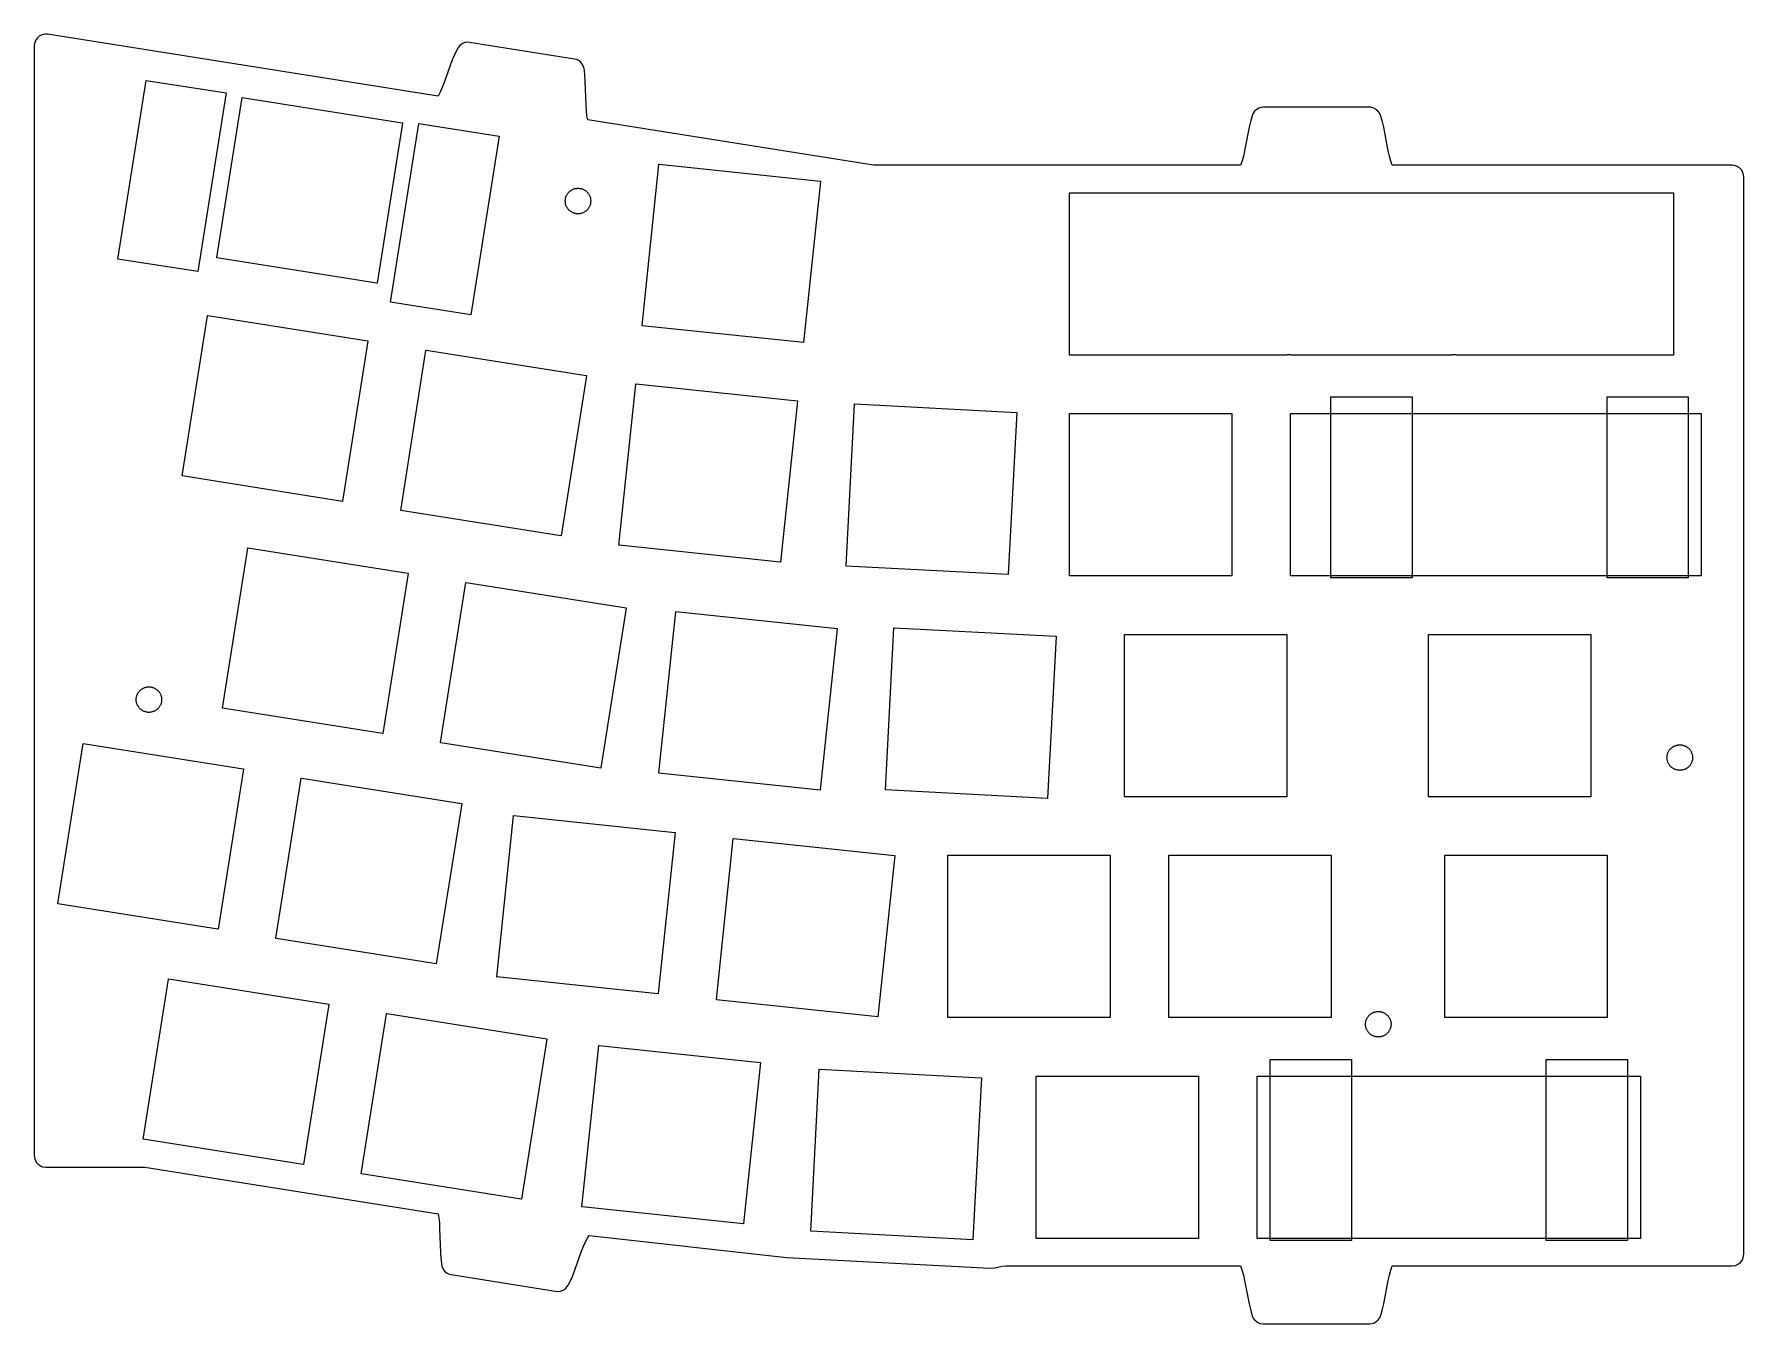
# Model space of a CAD drawing. Header units: millimetres. Extents: x 157 to 305, y -5 to 106.
import ezdxf

# ---------------------------------------------------------------- set-up
doc = ezdxf.new("R2010")
doc.units = ezdxf.units.MM
for name, color, linetype in [('PLATE_OUTLINE', 7, 'Continuous'), ('STAB_CLEARANCE', 1, 'Continuous'), ('STANDOFF_HOLES', 5, 'Continuous'), ('SWITCH_CUTOUTS', 3, 'Continuous')]:
    doc.layers.add(name, color=color, linetype=linetype)

msp = doc.modelspace()

# ---------------------------------------------------------------- linework, layer by layer
at = {"layer": 'PLATE_OUTLINE'}
msp.add_lwpolyline([(274.2, 95.09), (274.08, 95.44), (273.96, 95.88), (273.86, 96.34), (273.47, 98.37), (273.37, 98.84), (273.19, 99.42), (273.06, 99.68), (272.87, 99.88), (272.62, 100.02), (272.34, 100.09), (263.08, 100.09), (262.89, 100.08), (262.71, 100.02), (262.47, 99.88), (262.33, 99.75), (262.18, 99.51), (262.09, 99.27), (261.97, 98.84), (261.86, 98.37), (261.48, 96.34), (261.37, 95.88), (261.26, 95.47), (261.13, 95.1), (229.49, 95.1), (204.84, 99.01), (204.77, 99.36), (204.72, 99.82), (204.69, 100.29), (204.63, 102.35), (204.6, 102.83), (204.55, 103.28), (204.5, 103.53), (204.38, 103.79), (204.2, 104.01), (204.05, 104.12), (203.88, 104.2), (203.69, 104.25), (194.64, 105.68), (194.36, 105.69), (194.17, 105.64), (194, 105.57), (193.77, 105.4), (193.6, 105.17), (193.34, 104.62), (193.16, 104.17), (192.46, 102.23), (192.29, 101.79), (192.12, 101.4), (191.93, 101.05), (158.27, 106.38), (158.07, 106.39), (157.88, 106.37), (157.7, 106.31), (157.54, 106.21), (157.39, 106.09), (157.22, 105.85), (157.13, 105.58), (157.11, 105.39), (157.11, 9.67), (157.15, 9.38), (157.28, 9.11), (157.47, 8.89), (157.64, 8.78), (157.82, 8.71), (158.11, 8.67), (166.66, 8.66), (191.93, 4.65), (192, 4.29), (192.05, 3.83), (192.07, 3.36), (192.14, 1.3), (192.17, 0.82), (192.22, 0.38), (192.27, 0.12), (192.38, -0.14), (192.5, -0.29), (192.72, -0.47), (192.89, -0.55), (193.07, -0.59), (202.22, -2.04), (202.5, -2.02), (202.77, -1.92), (202.99, -1.75), (203.16, -1.52), (203.43, -0.97), (203.6, -0.52), (204.3, 1.42), (204.47, 1.86), (204.66, 2.28), (204.82, 2.56), (204.97, 2.78), (221.99, 0.88), (239.51, -0.03), (239.95, -0.01), (240.56, 0.14), (240.86, 0.16), (261.13, 0.16), (261.25, -0.18), (261.37, -0.63), (261.48, -1.09), (261.86, -3.11), (261.97, -3.59), (262.14, -4.17), (262.22, -4.34), (262.33, -4.5), (262.54, -4.68), (262.8, -4.8), (263.08, -4.84), (272.25, -4.84), (272.44, -4.82), (272.62, -4.77), (272.79, -4.68), (273, -4.5), (273.16, -4.26), (273.25, -4.02), (273.37, -3.59), (273.47, -3.11), (273.86, -1.09), (273.96, -0.63), (274.07, -0.22), (274.2, 0.16), (303.52, 0.16), (303.81, 0.2), (304.07, 0.33), (304.23, 0.45), (304.4, 0.69), (304.47, 0.87), (304.52, 1.16), (304.52, 94.09), (304.47, 94.38), (304.35, 94.65), (304.15, 94.86), (303.9, 95.01), (303.71, 95.07), (303.52, 95.09), (274.2, 95.09)], close=True, dxfattribs=at)
at = {"layer": 'STAB_CLEARANCE'}
for points in [[(164.32, 87), (166.76, 102.41), (173.67, 101.32), (171.23, 85.91), (164.32, 87)], [(187.84, 83.28), (190.28, 98.69), (197.19, 97.59), (194.75, 82.18), (187.84, 83.28)], [(275.91, 75.11), (275.91, 59.51), (268.91, 59.51), (268.91, 75.11), (275.91, 75.11)], [(292.73, 75.11), (299.73, 75.11), (299.73, 59.51), (292.73, 59.51), (292.73, 75.11)], [(263.68, 17.96), (270.68, 17.96), (270.68, 2.36), (263.68, 2.36), (263.68, 17.96)], [(294.49, 17.96), (294.49, 2.36), (287.49, 2.36), (287.49, 17.96), (294.49, 17.96)]]:
    msp.add_lwpolyline(points, close=True, dxfattribs=at)
at = {"layer": 'STANDOFF_HOLES'}
for points in [[(205.1, 92), (205.1, 91.95), (205.09, 91.89), (205.09, 91.84), (205.08, 91.79), (205.07, 91.73), (205.05, 91.68), (205.04, 91.63), (205.02, 91.58), (204.99, 91.53), (204.97, 91.48), (204.94, 91.43), (204.91, 91.39), (204.88, 91.34), (204.85, 91.3), (204.82, 91.26), (204.78, 91.22), (204.74, 91.18), (204.7, 91.15), (204.66, 91.12), (204.61, 91.09), (204.57, 91.06), (204.52, 91.03), (204.47, 91.01), (204.42, 90.98), (204.37, 90.96), (204.32, 90.95), (204.27, 90.93), (204.21, 90.92), (204.16, 90.91), (204.11, 90.91), (204.05, 90.9), (204, 90.9), (203.95, 90.9), (203.89, 90.91), (203.84, 90.91), (203.79, 90.92), (203.73, 90.93), (203.68, 90.95), (203.63, 90.96), (203.58, 90.98), (203.53, 91.01), (203.48, 91.03), (203.43, 91.06), (203.39, 91.09), (203.34, 91.12), (203.3, 91.15), (203.26, 91.18), (203.22, 91.22), (203.18, 91.26), (203.15, 91.3), (203.12, 91.34), (203.09, 91.39), (203.06, 91.43), (203.03, 91.48), (203.01, 91.53), (202.98, 91.58), (202.96, 91.63), (202.95, 91.68), (202.93, 91.73), (202.92, 91.79), (202.91, 91.84), (202.91, 91.89), (202.9, 91.95), (202.9, 92), (202.9, 92.05), (202.91, 92.11), (202.91, 92.16), (202.92, 92.21), (202.93, 92.27), (202.95, 92.32), (202.96, 92.37), (202.98, 92.42), (203.01, 92.47), (203.03, 92.52), (203.06, 92.57), (203.09, 92.61), (203.12, 92.66), (203.15, 92.7), (203.18, 92.74), (203.22, 92.78), (203.26, 92.82), (203.3, 92.85), (203.34, 92.88), (203.39, 92.91), (203.43, 92.94), (203.48, 92.97), (203.53, 92.99), (203.58, 93.02), (203.63, 93.04), (203.68, 93.05), (203.73, 93.07), (203.79, 93.08), (203.84, 93.09), (203.89, 93.09), (203.95, 93.1), (204, 93.1), (204.05, 93.1), (204.11, 93.09), (204.16, 93.09), (204.21, 93.08), (204.27, 93.07), (204.32, 93.05), (204.37, 93.04), (204.42, 93.02), (204.47, 92.99), (204.52, 92.97), (204.57, 92.94), (204.61, 92.91), (204.66, 92.88), (204.7, 92.85), (204.74, 92.82), (204.78, 92.78), (204.82, 92.74), (204.85, 92.7), (204.88, 92.66), (204.91, 92.61), (204.94, 92.57), (204.97, 92.52), (204.99, 92.47), (205.02, 92.42), (205.04, 92.37), (205.05, 92.32), (205.07, 92.27), (205.08, 92.21), (205.09, 92.16), (205.09, 92.11), (205.1, 92.05), (205.1, 92)], [(168.1, 49), (168.1, 48.95), (168.09, 48.89), (168.09, 48.84), (168.08, 48.79), (168.07, 48.73), (168.05, 48.68), (168.04, 48.63), (168.02, 48.58), (167.99, 48.53), (167.97, 48.48), (167.94, 48.43), (167.91, 48.39), (167.88, 48.34), (167.85, 48.3), (167.82, 48.26), (167.78, 48.22), (167.74, 48.18), (167.7, 48.15), (167.66, 48.12), (167.61, 48.09), (167.57, 48.06), (167.52, 48.03), (167.47, 48.01), (167.42, 47.98), (167.37, 47.96), (167.32, 47.95), (167.27, 47.93), (167.21, 47.92), (167.16, 47.91), (167.11, 47.91), (167.05, 47.9), (167, 47.9), (166.95, 47.9), (166.89, 47.91), (166.84, 47.91), (166.79, 47.92), (166.73, 47.93), (166.68, 47.95), (166.63, 47.96), (166.58, 47.98), (166.53, 48.01), (166.48, 48.03), (166.43, 48.06), (166.39, 48.09), (166.34, 48.12), (166.3, 48.15), (166.26, 48.18), (166.22, 48.22), (166.18, 48.26), (166.15, 48.3), (166.12, 48.34), (166.09, 48.39), (166.06, 48.43), (166.03, 48.48), (166.01, 48.53), (165.98, 48.58), (165.96, 48.63), (165.95, 48.68), (165.93, 48.73), (165.92, 48.79), (165.91, 48.84), (165.91, 48.89), (165.9, 48.95), (165.9, 49), (165.9, 49.05), (165.91, 49.11), (165.91, 49.16), (165.92, 49.21), (165.93, 49.27), (165.95, 49.32), (165.96, 49.37), (165.98, 49.42), (166.01, 49.47), (166.03, 49.52), (166.06, 49.57), (166.09, 49.61), (166.12, 49.66), (166.15, 49.7), (166.18, 49.74), (166.22, 49.78), (166.26, 49.82), (166.3, 49.85), (166.34, 49.88), (166.39, 49.91), (166.43, 49.94), (166.48, 49.97), (166.53, 49.99), (166.58, 50.02), (166.63, 50.04), (166.68, 50.05), (166.73, 50.07), (166.79, 50.08), (166.84, 50.09), (166.89, 50.09), (166.95, 50.1), (167, 50.1), (167.05, 50.1), (167.11, 50.09), (167.16, 50.09), (167.21, 50.08), (167.27, 50.07), (167.32, 50.05), (167.37, 50.04), (167.42, 50.02), (167.47, 49.99), (167.52, 49.97), (167.57, 49.94), (167.61, 49.91), (167.66, 49.88), (167.7, 49.85), (167.74, 49.82), (167.78, 49.78), (167.82, 49.74), (167.85, 49.7), (167.88, 49.66), (167.91, 49.61), (167.94, 49.57), (167.97, 49.52), (167.99, 49.47), (168.02, 49.42), (168.04, 49.37), (168.05, 49.32), (168.07, 49.27), (168.08, 49.21), (168.09, 49.16), (168.09, 49.11), (168.1, 49.05), (168.1, 49)], [(300.1, 44), (300.1, 43.95), (300.09, 43.89), (300.09, 43.84), (300.08, 43.79), (300.07, 43.73), (300.05, 43.68), (300.04, 43.63), (300.02, 43.58), (299.99, 43.53), (299.97, 43.48), (299.94, 43.43), (299.91, 43.39), (299.88, 43.34), (299.85, 43.3), (299.82, 43.26), (299.78, 43.22), (299.74, 43.18), (299.7, 43.15), (299.66, 43.12), (299.61, 43.09), (299.57, 43.06), (299.52, 43.03), (299.47, 43.01), (299.42, 42.98), (299.37, 42.96), (299.32, 42.95), (299.27, 42.93), (299.21, 42.92), (299.16, 42.91), (299.11, 42.91), (299.05, 42.9), (299, 42.9), (298.95, 42.9), (298.89, 42.91), (298.84, 42.91), (298.79, 42.92), (298.73, 42.93), (298.68, 42.95), (298.63, 42.96), (298.58, 42.98), (298.53, 43.01), (298.48, 43.03), (298.43, 43.06), (298.39, 43.09), (298.34, 43.12), (298.3, 43.15), (298.26, 43.18), (298.22, 43.22), (298.18, 43.26), (298.15, 43.3), (298.12, 43.34), (298.09, 43.39), (298.06, 43.43), (298.03, 43.48), (298.01, 43.53), (297.98, 43.58), (297.96, 43.63), (297.95, 43.68), (297.93, 43.73), (297.92, 43.79), (297.91, 43.84), (297.91, 43.89), (297.9, 43.95), (297.9, 44), (297.9, 44.05), (297.91, 44.11), (297.91, 44.16), (297.92, 44.21), (297.93, 44.27), (297.95, 44.32), (297.96, 44.37), (297.98, 44.42), (298.01, 44.47), (298.03, 44.52), (298.06, 44.57), (298.09, 44.61), (298.12, 44.66), (298.15, 44.7), (298.18, 44.74), (298.22, 44.78), (298.26, 44.82), (298.3, 44.85), (298.34, 44.88), (298.39, 44.91), (298.43, 44.94), (298.48, 44.97), (298.53, 44.99), (298.58, 45.02), (298.63, 45.04), (298.68, 45.05), (298.73, 45.07), (298.79, 45.08), (298.84, 45.09), (298.89, 45.09), (298.95, 45.1), (299, 45.1), (299.05, 45.1), (299.11, 45.09), (299.16, 45.09), (299.21, 45.08), (299.27, 45.07), (299.32, 45.05), (299.37, 45.04), (299.42, 45.02), (299.47, 44.99), (299.52, 44.97), (299.57, 44.94), (299.61, 44.91), (299.66, 44.88), (299.7, 44.85), (299.74, 44.82), (299.78, 44.78), (299.82, 44.74), (299.85, 44.7), (299.88, 44.66), (299.91, 44.61), (299.94, 44.57), (299.97, 44.52), (299.99, 44.47), (300.02, 44.42), (300.04, 44.37), (300.05, 44.32), (300.07, 44.27), (300.08, 44.21), (300.09, 44.16), (300.09, 44.11), (300.1, 44.05), (300.1, 44)], [(274.1, 21), (274.1, 20.95), (274.09, 20.89), (274.09, 20.84), (274.08, 20.79), (274.07, 20.73), (274.05, 20.68), (274.04, 20.63), (274.02, 20.58), (273.99, 20.53), (273.97, 20.48), (273.94, 20.43), (273.91, 20.39), (273.88, 20.34), (273.85, 20.3), (273.82, 20.26), (273.78, 20.22), (273.74, 20.18), (273.7, 20.15), (273.66, 20.12), (273.61, 20.09), (273.57, 20.06), (273.52, 20.03), (273.47, 20.01), (273.42, 19.98), (273.37, 19.96), (273.32, 19.95), (273.27, 19.93), (273.21, 19.92), (273.16, 19.91), (273.11, 19.91), (273.05, 19.9), (273, 19.9), (272.95, 19.9), (272.89, 19.91), (272.84, 19.91), (272.79, 19.92), (272.73, 19.93), (272.68, 19.95), (272.63, 19.96), (272.58, 19.98), (272.53, 20.01), (272.48, 20.03), (272.43, 20.06), (272.39, 20.09), (272.34, 20.12), (272.3, 20.15), (272.26, 20.18), (272.22, 20.22), (272.18, 20.26), (272.15, 20.3), (272.12, 20.34), (272.09, 20.39), (272.06, 20.43), (272.03, 20.48), (272.01, 20.53), (271.98, 20.58), (271.96, 20.63), (271.95, 20.68), (271.93, 20.73), (271.92, 20.79), (271.91, 20.84), (271.91, 20.89), (271.9, 20.95), (271.9, 21), (271.9, 21.05), (271.91, 21.11), (271.91, 21.16), (271.92, 21.21), (271.93, 21.27), (271.95, 21.32), (271.96, 21.37), (271.98, 21.42), (272.01, 21.47), (272.03, 21.52), (272.06, 21.57), (272.09, 21.61), (272.12, 21.66), (272.15, 21.7), (272.18, 21.74), (272.22, 21.78), (272.26, 21.82), (272.3, 21.85), (272.34, 21.88), (272.39, 21.91), (272.43, 21.94), (272.48, 21.97), (272.53, 21.99), (272.58, 22.02), (272.63, 22.04), (272.68, 22.05), (272.73, 22.07), (272.79, 22.08), (272.84, 22.09), (272.89, 22.09), (272.95, 22.1), (273, 22.1), (273.05, 22.1), (273.11, 22.09), (273.16, 22.09), (273.21, 22.08), (273.27, 22.07), (273.32, 22.05), (273.37, 22.04), (273.42, 22.02), (273.47, 21.99), (273.52, 21.97), (273.57, 21.94), (273.61, 21.91), (273.66, 21.88), (273.7, 21.85), (273.74, 21.82), (273.78, 21.78), (273.82, 21.74), (273.85, 21.7), (273.88, 21.66), (273.91, 21.61), (273.94, 21.57), (273.97, 21.52), (273.99, 21.47), (274.02, 21.42), (274.04, 21.37), (274.05, 21.32), (274.07, 21.27), (274.08, 21.21), (274.09, 21.16), (274.09, 21.11), (274.1, 21.05), (274.1, 21)]]:
    msp.add_lwpolyline(points, close=True, dxfattribs=at)
at = {"layer": 'SWITCH_CUTOUTS'}
for points in [[(172.85, 87.11), (172.85, 87.12), (175.03, 100.92), (175.04, 100.93), (175.05, 100.93), (188.85, 98.75), (188.86, 98.74), (188.86, 98.73), (186.68, 84.93), (186.67, 84.92), (186.66, 84.92), (172.86, 87.1), (172.85, 87.11)], [(209.52, 81.25), (209.52, 81.27), (210.98, 95.16), (210.98, 95.18), (211, 95.17), (224.89, 93.71), (224.9, 93.71), (224.9, 93.7), (223.44, 79.8), (223.44, 79.79), (223.43, 79.79), (209.53, 81.25), (209.52, 81.25)], [(246.37, 78.73), (246.37, 78.74), (246.37, 92.71), (246.37, 92.72), (246.38, 92.72), (265.11, 92.72), (265.13, 92.72), (265.13, 92.72), (265.18, 92.71), (265.24, 92.71), (265.3, 92.71), (265.36, 92.71), (265.41, 92.72), (265.42, 92.72), (265.43, 92.72), (279.4, 92.72), (279.41, 92.72), (279.42, 92.72), (279.47, 92.71), (279.53, 92.71), (279.59, 92.71), (279.65, 92.71), (279.7, 92.72), (279.7, 92.72), (279.72, 92.72), (298.45, 92.72), (298.46, 92.72), (298.46, 92.71), (298.46, 78.74), (298.46, 78.73), (298.45, 78.72), (279.72, 78.72), (279.7, 78.73), (279.7, 78.73), (279.65, 78.74), (279.59, 78.74), (279.53, 78.74), (279.47, 78.74), (279.42, 78.73), (279.41, 78.73), (279.4, 78.72), (265.43, 78.72), (265.42, 78.73), (265.41, 78.73), (265.36, 78.74), (265.3, 78.74), (265.24, 78.74), (265.18, 78.74), (265.13, 78.73), (265.13, 78.73), (265.11, 78.72), (246.38, 78.72), (246.37, 78.73)], [(169.87, 68.29), (169.87, 68.31), (172.05, 82.1), (172.06, 82.12), (172.07, 82.12), (185.87, 79.93), (185.88, 79.93), (185.88, 79.91), (183.7, 66.12), (183.69, 66.1), (183.68, 66.1), (169.88, 68.29), (169.87, 68.29)], [(188.71, 65.31), (188.71, 65.32), (190.89, 79.12), (190.9, 79.14), (190.91, 79.13), (204.71, 76.95), (204.72, 76.95), (204.72, 76.93), (202.54, 63.13), (202.53, 63.12), (202.52, 63.12), (188.72, 65.31), (188.71, 65.31)], [(207.53, 62.31), (207.53, 62.32), (208.99, 76.22), (208.99, 76.23), (209, 76.23), (222.9, 74.77), (222.91, 74.77), (222.91, 74.75), (221.45, 60.86), (221.45, 60.84), (221.44, 60.85), (207.54, 62.31), (207.53, 62.31)], [(227.11, 60.53), (227.11, 60.54), (227.85, 74.49), (227.85, 74.5), (227.86, 74.5), (241.81, 73.77), (241.83, 73.77), (241.83, 73.76), (241.09, 59.81), (241.09, 59.79), (241.08, 59.79), (227.13, 60.52), (227.11, 60.53)], [(246.37, 59.68), (246.37, 59.69), (246.37, 73.66), (246.37, 73.67), (246.38, 73.67), (260.35, 73.67), (260.36, 73.67), (260.37, 73.66), (260.37, 59.69), (260.36, 59.68), (260.35, 59.67), (246.38, 59.67), (246.37, 59.68)], [(265.42, 59.68), (265.42, 59.69), (265.42, 73.66), (265.42, 73.67), (265.43, 73.67), (300.83, 73.67), (300.85, 73.67), (300.85, 73.66), (300.85, 59.69), (300.85, 59.68), (300.83, 59.67), (265.43, 59.67), (265.42, 59.68)], [(173.34, 48.26), (173.34, 48.27), (175.53, 62.07), (175.53, 62.08), (175.54, 62.08), (189.34, 59.9), (189.36, 59.89), (189.35, 59.88), (187.17, 46.08), (187.17, 46.07), (187.15, 46.07), (173.35, 48.25), (173.34, 48.26)], [(192.14, 45.28), (192.14, 45.29), (194.33, 59.09), (194.33, 59.11), (194.35, 59.1), (208.15, 56.92), (208.16, 56.92), (208.16, 56.9), (205.97, 43.1), (205.97, 43.09), (205.96, 43.09), (192.16, 45.28), (192.14, 45.28)], [(210.97, 42.66), (210.97, 42.68), (212.43, 56.57), (212.43, 56.59), (212.44, 56.59), (226.34, 55.13), (226.35, 55.12), (226.35, 55.11), (224.89, 41.22), (224.89, 41.2), (224.87, 41.2), (210.98, 42.66), (210.97, 42.66)], [(230.51, 41.21), (230.51, 41.23), (231.24, 55.18), (231.24, 55.19), (231.25, 55.19), (245.21, 54.46), (245.22, 54.46), (245.22, 54.45), (244.49, 40.49), (244.49, 40.48), (244.47, 40.48), (230.52, 41.21), (230.51, 41.21)], [(251.13, 54.61), (251.13, 54.62), (251.14, 54.62), (265.11, 54.62), (265.13, 54.62), (265.13, 54.61), (265.13, 40.64), (265.13, 40.63), (265.11, 40.62), (251.14, 40.62), (251.13, 40.63), (251.13, 40.64), (251.13, 54.61)], [(277.32, 54.61), (277.32, 54.62), (277.34, 54.62), (291.31, 54.62), (291.32, 54.62), (291.32, 54.61), (291.32, 40.64), (291.32, 40.63), (291.31, 40.62), (277.34, 40.62), (277.32, 40.63), (277.32, 40.64), (277.32, 54.61)], [(159.14, 31.38), (159.14, 31.4), (161.33, 45.2), (161.33, 45.21), (161.34, 45.21), (175.14, 43.02), (175.16, 43.02), (175.16, 43.01), (172.97, 29.21), (172.97, 29.19), (172.95, 29.19), (159.15, 31.38), (159.14, 31.38)], [(177.95, 28.39), (177.95, 28.41), (180.14, 42.21), (180.14, 42.22), (180.16, 42.22), (193.95, 40.03), (193.97, 40.03), (193.97, 40.02), (191.78, 26.22), (191.78, 26.2), (191.76, 26.21), (177.97, 28.39), (177.95, 28.39)], [(196.98, 25.09), (196.99, 25.1), (198.45, 38.99), (198.45, 39.01), (198.46, 39.01), (212.36, 37.55), (212.37, 37.55), (212.37, 37.53), (210.91, 23.64), (210.91, 23.62), (210.89, 23.62), (197, 25.08), (196.98, 25.09)], [(215.93, 23.1), (215.93, 23.12), (217.39, 37.01), (217.39, 37.02), (217.4, 37.02), (231.3, 35.56), (231.31, 35.56), (231.31, 35.55), (229.85, 21.65), (229.85, 21.64), (229.84, 21.64), (215.94, 23.1), (215.93, 23.1)], [(235.89, 21.58), (235.89, 21.59), (235.89, 35.56), (235.89, 35.57), (235.9, 35.58), (249.87, 35.58), (249.89, 35.57), (249.89, 35.56), (249.89, 21.59), (249.89, 21.58), (249.87, 21.58), (235.9, 21.58), (235.89, 21.58)], [(254.94, 21.58), (254.94, 21.59), (254.94, 35.56), (254.94, 35.57), (254.95, 35.58), (268.92, 35.58), (268.94, 35.57), (268.94, 35.56), (268.94, 21.59), (268.94, 21.58), (268.92, 21.58), (254.95, 21.58), (254.94, 21.58)], [(278.75, 21.58), (278.75, 21.59), (278.75, 35.56), (278.75, 35.57), (278.76, 35.58), (292.74, 35.58), (292.75, 35.57), (292.75, 35.56), (292.75, 21.59), (292.75, 21.58), (292.74, 21.58), (278.76, 21.58), (278.75, 21.58)], [(166.5, 11.08), (166.5, 11.1), (168.69, 24.9), (168.69, 24.91), (168.7, 24.91), (182.5, 22.72), (182.52, 22.72), (182.51, 22.71), (180.33, 8.91), (180.33, 8.89), (180.31, 8.9), (166.51, 11.08), (166.5, 11.08)], [(185.3, 8.09), (185.3, 8.1), (187.49, 21.9), (187.49, 21.92), (187.51, 21.92), (201.3, 19.73), (201.32, 19.73), (201.32, 19.71), (199.13, 5.91), (199.13, 5.9), (199.11, 5.9), (185.32, 8.09), (185.3, 8.09)], [(204.34, 5.25), (204.34, 5.26), (205.8, 19.16), (205.8, 19.17), (205.81, 19.17), (219.71, 17.71), (219.72, 17.71), (219.72, 17.69), (218.26, 3.8), (218.26, 3.78), (218.24, 3.79), (204.35, 5.25), (204.34, 5.25)], [(224.07, 3.14), (224.07, 3.16), (224.8, 17.11), (224.8, 17.12), (224.81, 17.12), (238.77, 16.39), (238.78, 16.39), (238.78, 16.38), (238.05, 2.43), (238.05, 2.41), (238.03, 2.41), (224.08, 3.14), (224.07, 3.14)], [(243.51, 2.53), (243.51, 2.54), (243.51, 16.51), (243.51, 16.52), (243.52, 16.52), (257.49, 16.52), (257.51, 16.52), (257.51, 16.51), (257.51, 2.54), (257.51, 2.53), (257.49, 2.53), (243.52, 2.53), (243.51, 2.53)], [(262.56, 2.53), (262.56, 2.54), (262.56, 16.51), (262.56, 16.52), (262.57, 16.52), (295.59, 16.52), (295.61, 16.52), (295.61, 16.51), (295.61, 2.54), (295.61, 2.53), (295.59, 2.53), (262.57, 2.53), (262.56, 2.53)]]:
    msp.add_lwpolyline(points, close=True, dxfattribs=at)

doc.saveas('drawing.dxf')
